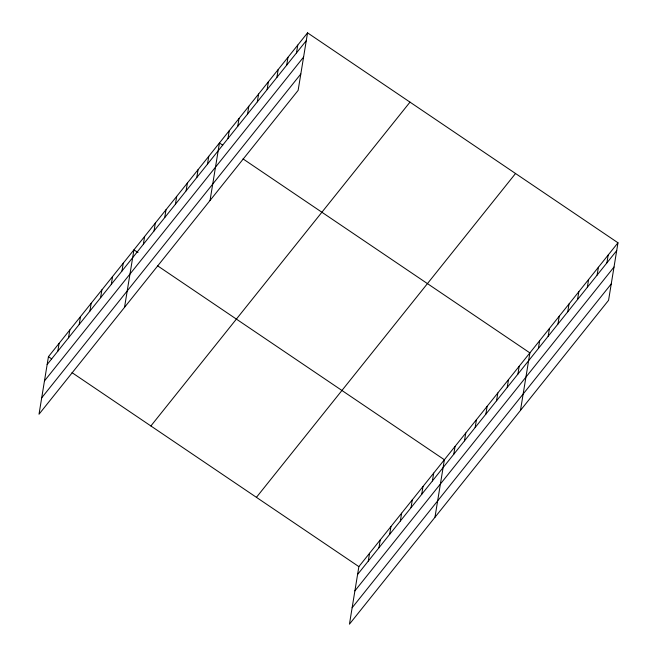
<?xml version="1.0" encoding="UTF-8"?>
<svg xmlns="http://www.w3.org/2000/svg" width="657" height="657" viewBox="0 0 657 657"><rect width="100%" height="100%" fill="white"/><g stroke="black" fill="none" stroke-linecap="round" stroke-linejoin="round"><path stroke-width="0.99" d="M307.55 32.85L48.437 356.685L39.018 414.214L298.13 90.379L307.55 32.85L617.982 242.786L608.563 300.315L349.45 624.15L358.87 566.621L617.982 242.786M57.841 351.167L59.122 343.332M68.533 337.805L69.814 329.97M79.218 324.451L80.499 316.617M89.91 311.09L91.192 303.255M100.595 297.736L101.876 289.893M111.288 284.374L112.569 276.54M121.972 271.012L123.253 263.178M124.526 307.353L133.946 249.824L138.011 252.567M143.349 244.297L144.63 236.463M154.042 230.944L155.323 223.109M164.726 217.582L166.007 209.747M175.419 204.22L176.7 196.386M186.103 190.867L187.385 183.032M196.796 177.505L198.077 169.67M207.481 164.151L208.762 156.317M210.035 200.484L219.454 142.955L222.707 145.156M227.963 138.553L229.244 130.718M237.744 126.325L239.033 118.49M247.533 114.088L248.822 106.253M257.322 101.851L258.612 94.017M267.112 89.623L268.401 81.788M276.901 77.386L278.182 69.552M286.69 65.15L287.971 57.315M296.479 52.921L297.761 45.087M368.273 561.103L369.554 553.268M378.966 547.741L380.247 539.906M389.65 534.379L390.931 526.544M400.343 521.026L401.624 513.191M411.027 507.664L412.309 499.829M421.72 494.31L423.001 486.476M432.405 480.949L433.686 473.114M434.959 517.281L444.378 459.752L157.524 265.765M453.782 454.233L455.063 446.399M464.474 440.872L465.756 433.037M475.159 427.518L476.44 419.683M485.852 414.156L487.133 406.322M496.536 400.803L497.817 392.968M507.22 387.441L508.51 379.606M517.913 374.079L519.194 366.245M520.467 410.42L529.887 352.891L243.033 158.904M538.387 348.489L539.676 340.655M548.176 336.253L549.466 328.418M557.965 324.024L559.255 316.189M567.755 311.788L569.036 303.953M577.544 299.551L578.825 291.716M587.333 287.323L588.615 279.488M597.123 275.086L598.404 267.251M606.912 262.849L608.193 255.015M47.156 364.52L306.269 40.685M44.471 380.92L303.583 57.085M41.703 397.822L300.816 73.978M150.88 425.966L409.993 102.131M256.427 497.341L515.54 173.505M357.589 574.456L616.701 250.621M354.903 590.857L614.016 267.021M352.136 607.75L611.248 283.914M48.437 356.685L51.689 358.886M72.015 372.634L358.87 566.621"/></g></svg>
